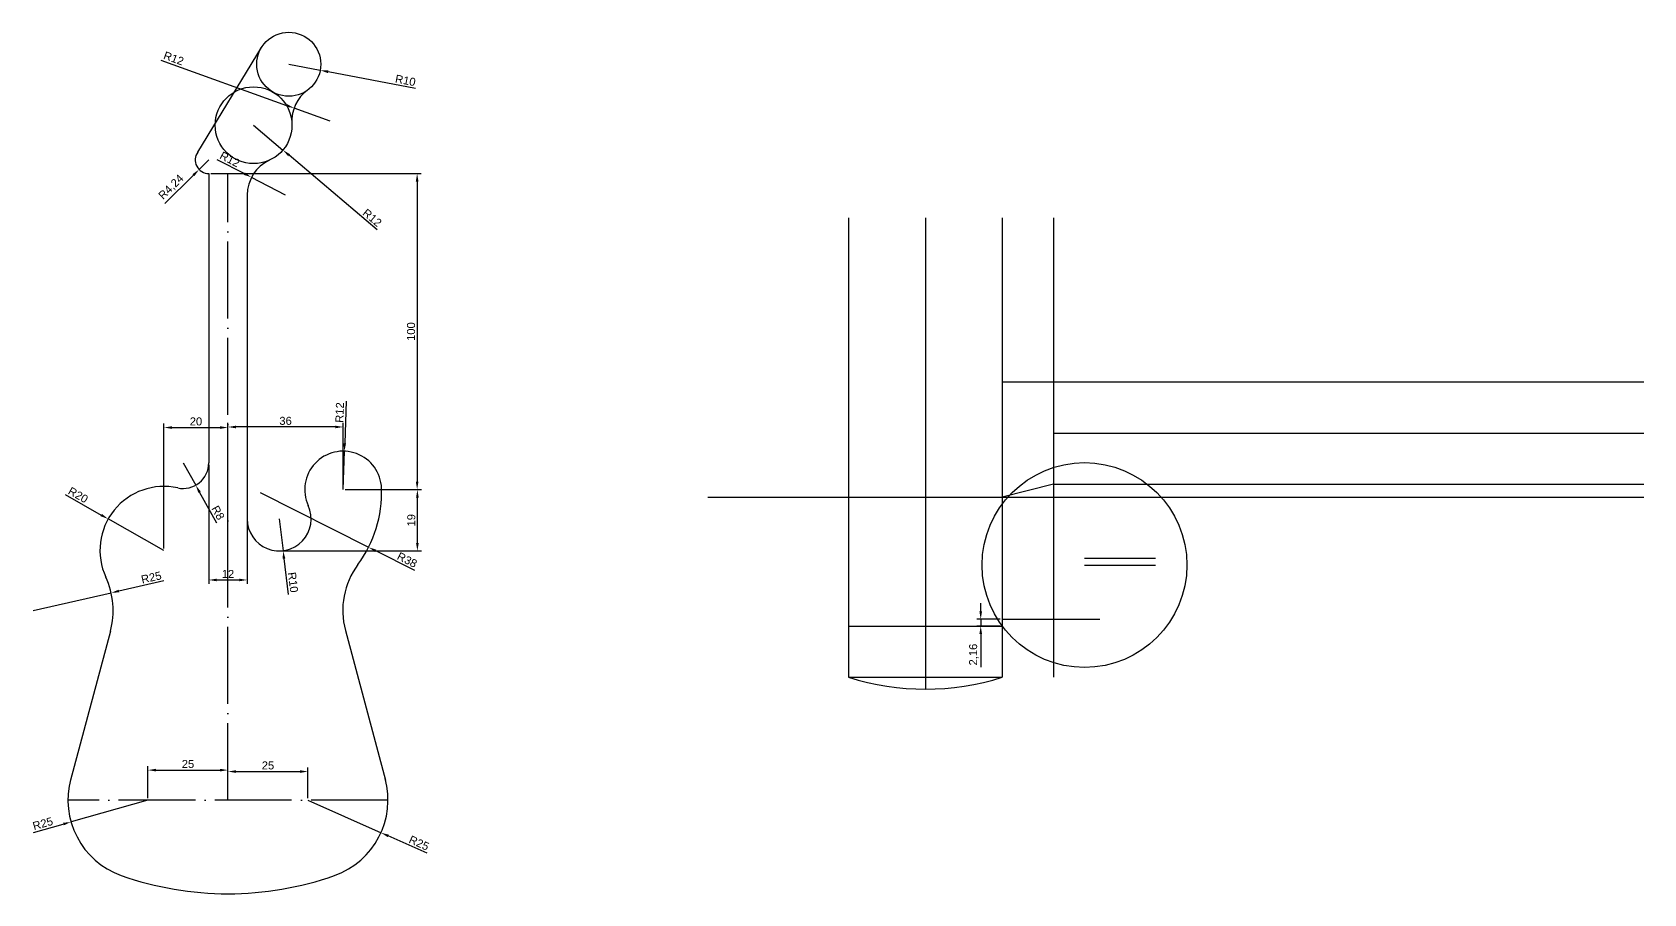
# Model space of a CAD drawing. Header units: millimetres. Extents: x 2474 to 3923, y 1364 to 1687.
# Drawn here: x 3420 to 3923, y 1418 to 1687 of the extents above; entities that cross this region are included whole.
import ezdxf

# ---------------------------------------------------------------- set-up
doc = ezdxf.new("R2010")
doc.units = ezdxf.units.MM
doc.linetypes.add('ACAD_ISO04W100', pattern=[30, 24, -3, 0, -3])
doc.styles.get("Standard").update_dxf_attribs({"font": 'arial.ttf'})
doc.dimstyles.new('ISO-25', dxfattribs={"dimtxt": 2.5, "dimasz": 2.5, "dimexe": 1.25, "dimexo": 0.625, "dimtad": 1, "dimtxsty": 'Standard', "dimcen": 2.5, "dimadec": 0, "dimazin": 0, "dimtfac": 1, "dimtmove": 0, "dimatfit": 3, "dimfxl": 1, "dimarcsym": 0})

# ---------------------------------------------------------------- blocks, each defined once
blk = doc.blocks.new('*D1')
at = {"color": 0, "lineweight": -2, "transparency": 16777216}
for p, q in [((3505.95, 1447.21), (3528.77, 1437.01)), ((3543.18, 1430.56), (3531.05, 1435.99))]:
    blk.add_line(p, q, dxfattribs=at)
at = {"color": 0, "transparency": 16777216}
blk.add_solid([(3531.23, 1436.37), (3530.88, 1435.61), (3528.77, 1437.01)], dxfattribs=at)
at = {"layer": 'Defpoints', "color": 0, "transparency": 16777216}
for p in [(3505.95, 1447.21), (3528.77, 1437.01)]:
    blk.add_point(p, dxfattribs=at)
at = {"color": 0, "transparency": 16777216, "insert": (3540.65, 1433.78), "char_height": 2.5, "attachment_point": 5, "rotation": 335.9067}
blk.add_mtext('R25', dxfattribs=at)
blk = doc.blocks.new('*D2')
at = {"color": 0, "lineweight": -2, "transparency": 16777216}
for p, q in [((3455.95, 1447.21), (3431.9, 1440.37)), ((3420.13, 1437.02), (3429.5, 1439.69))]:
    blk.add_line(p, q, dxfattribs=at)
at = {"color": 0, "transparency": 16777216}
blk.add_solid([(3429.39, 1440.09), (3429.61, 1439.29), (3431.9, 1440.37)], dxfattribs=at)
at = {"layer": 'Defpoints', "color": 0, "transparency": 16777216}
for p in [(3455.95, 1447.21), (3431.9, 1440.37)]:
    blk.add_point(p, dxfattribs=at)
at = {"color": 0, "transparency": 16777216, "insert": (3423.09, 1439.84), "char_height": 2.5, "attachment_point": 5, "rotation": 15.8778}
blk.add_mtext('R25', dxfattribs=at)
blk = doc.blocks.new('*D3')
at = {"color": 0, "lineweight": -2, "transparency": 16777216}
for p, q in [((3496.95, 1535.05), (3498.16, 1525.12)), ((3499.83, 1511.42), (3498.47, 1522.64))]:
    blk.add_line(p, q, dxfattribs=at)
at = {"color": 0, "transparency": 16777216}
blk.add_solid([(3498.88, 1522.69), (3498.05, 1522.59), (3498.16, 1525.12)], dxfattribs=at)
at = {"layer": 'Defpoints', "color": 0, "transparency": 16777216}
for p in [(3496.95, 1535.05), (3498.16, 1525.12)]:
    blk.add_point(p, dxfattribs=at)
at = {"color": 0, "transparency": 16777216, "insert": (3501.28, 1515.24), "char_height": 2.5, "attachment_point": 5, "rotation": 276.9598}
blk.add_mtext('R10', dxfattribs=at)
blk = doc.blocks.new('*D4')
at = {"color": 0, "lineweight": -2, "transparency": 16777216}
for p, q in [((3517.85, 1571.84), (3517.42, 1558.7)), ((3516.95, 1544.21), (3517.34, 1556.21))]:
    blk.add_line(p, q, dxfattribs=at)
at = {"color": 0, "transparency": 16777216}
blk.add_solid([(3517.01, 1558.72), (3517.84, 1558.69), (3517.34, 1556.21)], dxfattribs=at)
at = {"layer": 'Defpoints', "color": 0, "transparency": 16777216}
for p in [(3517.34, 1556.21), (3516.95, 1544.21)]:
    blk.add_point(p, dxfattribs=at)
at = {"color": 0, "transparency": 16777216, "insert": (3515.85, 1568.3), "char_height": 2.5, "attachment_point": 5, "rotation": 88.135}
blk.add_mtext('R12', dxfattribs=at)
blk = doc.blocks.new('*D5')
at = {"color": 0, "lineweight": -2, "transparency": 16777216}
for p, q in [((3490.97, 1543.35), (3524.88, 1526.2)), ((3539.29, 1518.9), (3527.11, 1525.07))]:
    blk.add_line(p, q, dxfattribs=at)
at = {"color": 0, "transparency": 16777216}
blk.add_solid([(3527.29, 1525.44), (3526.92, 1524.7), (3524.88, 1526.2)], dxfattribs=at)
at = {"layer": 'Defpoints', "color": 0, "transparency": 16777216}
for p in [(3490.97, 1543.35), (3524.88, 1526.2)]:
    blk.add_point(p, dxfattribs=at)
at = {"color": 0, "transparency": 16777216, "insert": (3536.93, 1522.23), "char_height": 2.5, "attachment_point": 5, "rotation": 333.1725}
blk.add_mtext('R38', dxfattribs=at)
blk = doc.blocks.new('*D8')
at = {"color": 0, "lineweight": -2, "transparency": 16777216}
for p, q in [((3430.04, 1542.63), (3441.35, 1536.26)), ((3460.95, 1525.21), (3443.53, 1535.03))]:
    blk.add_line(p, q, dxfattribs=at)
at = {"color": 0, "transparency": 16777216}
blk.add_solid([(3441.55, 1536.62), (3441.14, 1535.89), (3443.53, 1535.03)], dxfattribs=at)
at = {"layer": 'Defpoints', "color": 0, "transparency": 16777216}
for p in [(3443.53, 1535.03), (3460.95, 1525.21)]:
    blk.add_point(p, dxfattribs=at)
at = {"color": 0, "transparency": 16777216, "insert": (3434.12, 1542.51), "char_height": 2.5, "attachment_point": 5, "rotation": 330.6072}
blk.add_mtext('R20', dxfattribs=at)
blk = doc.blocks.new('*D9')
at = {"color": 0, "lineweight": -2, "transparency": 16777216}
for p, q in [((3466.95, 1552.56), (3470.86, 1545.58)), ((3477.47, 1533.75), (3472.08, 1543.4))]:
    blk.add_line(p, q, dxfattribs=at)
at = {"color": 0, "transparency": 16777216}
blk.add_solid([(3472.44, 1543.6), (3471.71, 1543.19), (3470.86, 1545.58)], dxfattribs=at)
at = {"layer": 'Defpoints', "color": 0, "transparency": 16777216}
for p in [(3466.95, 1552.56), (3470.86, 1545.58)]:
    blk.add_point(p, dxfattribs=at)
at = {"color": 0, "transparency": 16777216, "insert": (3477.84, 1536.98), "char_height": 2.5, "attachment_point": 5, "rotation": 299.2206}
blk.add_mtext('R8', dxfattribs=at)
blk = doc.blocks.new('*D10')
at = {"color": 0, "lineweight": -2, "transparency": 16777216}
for p, q in [((3420.06, 1506.43), (3444.44, 1511.96)), ((3460.94, 1515.7), (3446.88, 1512.51))]:
    blk.add_line(p, q, dxfattribs=at)
at = {"color": 0, "transparency": 16777216}
blk.add_solid([(3446.78, 1512.92), (3446.97, 1512.11), (3444.44, 1511.96)], dxfattribs=at)
at = {"layer": 'Defpoints', "color": 0, "transparency": 16777216}
for p in [(3444.44, 1511.96), (3420.06, 1506.43)]:
    blk.add_point(p, dxfattribs=at)
at = {"color": 0, "transparency": 16777216, "insert": (3456.99, 1516.75), "char_height": 2.5, "attachment_point": 5, "rotation": 12.7705}
blk.add_mtext('R25', dxfattribs=at)
blk = doc.blocks.new('*D11')
at = {"color": 0, "lineweight": -2, "transparency": 16777216}
for p, q in [((3488.95, 1658.07), (3498.11, 1650.32)), ((3527.55, 1625.4), (3500.02, 1648.7))]:
    blk.add_line(p, q, dxfattribs=at)
at = {"color": 0, "transparency": 16777216}
blk.add_solid([(3500.29, 1649.02), (3499.75, 1648.38), (3498.11, 1650.32)], dxfattribs=at)
at = {"layer": 'Defpoints', "color": 0, "transparency": 16777216}
for p in [(3488.95, 1658.07), (3498.11, 1650.32)]:
    blk.add_point(p, dxfattribs=at)
at = {"color": 0, "transparency": 16777216, "insert": (3526.02, 1629.16), "char_height": 2.5, "attachment_point": 5, "rotation": 319.7625}
blk.add_mtext('R12', dxfattribs=at)
blk = doc.blocks.new('*D12')
at = {"color": 0, "lineweight": -2, "transparency": 16777216}
for p, q in [((3499.95, 1677.12), (3509.77, 1675.24)), ((3539.59, 1669.51), (3512.23, 1674.76))]:
    blk.add_line(p, q, dxfattribs=at)
at = {"color": 0, "transparency": 16777216}
blk.add_solid([(3512.3, 1675.17), (3512.15, 1674.35), (3509.77, 1675.24)], dxfattribs=at)
at = {"layer": 'Defpoints', "color": 0, "transparency": 16777216}
for p in [(3499.95, 1677.12), (3509.77, 1675.24)]:
    blk.add_point(p, dxfattribs=at)
at = {"color": 0, "transparency": 16777216, "insert": (3536.4, 1672.06), "char_height": 2.5, "attachment_point": 5, "rotation": 349.1259}
blk.add_mtext('R10', dxfattribs=at)
blk = doc.blocks.new('*D13')
at = {"color": 0, "lineweight": -2, "transparency": 16777216}
for p, q in [((3459.96, 1678.43), (3499.27, 1664.26)), ((3512.92, 1659.35), (3501.63, 1663.42))]:
    blk.add_line(p, q, dxfattribs=at)
at = {"color": 0, "transparency": 16777216}
blk.add_solid([(3499.42, 1664.66), (3499.13, 1663.87), (3501.63, 1663.42)], dxfattribs=at)
at = {"layer": 'Defpoints', "color": 0, "transparency": 16777216}
for p in [(3501.63, 1663.42), (3512.92, 1659.35)]:
    blk.add_point(p, dxfattribs=at)
at = {"color": 0, "transparency": 16777216, "insert": (3463.99, 1678.97), "char_height": 2.5, "attachment_point": 5, "rotation": 340.1878}
blk.add_mtext('R12', dxfattribs=at)
blk = doc.blocks.new('*D14')
at = {"color": 0, "lineweight": -2, "transparency": 16777216}
for p, q in [((3477.47, 1647.4), (3486.08, 1642.93)), ((3498.95, 1636.25), (3488.3, 1641.78))]:
    blk.add_line(p, q, dxfattribs=at)
at = {"color": 0, "transparency": 16777216}
blk.add_solid([(3486.27, 1643.3), (3485.89, 1642.56), (3488.3, 1641.78)], dxfattribs=at)
at = {"layer": 'Defpoints', "color": 0, "transparency": 16777216}
for p in [(3488.3, 1641.78), (3498.95, 1636.25)]:
    blk.add_point(p, dxfattribs=at)
at = {"color": 0, "transparency": 16777216, "insert": (3481.53, 1647.41), "char_height": 2.5, "attachment_point": 5, "rotation": 332.574}
blk.add_mtext('R12', dxfattribs=at)
blk = doc.blocks.new('*D15')
at = {"color": 0, "lineweight": -2, "transparency": 16777216}
for p, q in [((3474.95, 1647.21), (3471.93, 1644.23)), ((3461.17, 1633.6), (3470.15, 1642.47))]:
    blk.add_line(p, q, dxfattribs=at)
at = {"color": 0, "transparency": 16777216}
blk.add_solid([(3469.86, 1642.77), (3470.45, 1642.18), (3471.93, 1644.23)], dxfattribs=at)
at = {"layer": 'Defpoints', "color": 0, "transparency": 16777216}
for p in [(3474.95, 1647.21), (3471.93, 1644.23)]:
    blk.add_point(p, dxfattribs=at)
at = {"color": 0, "transparency": 16777216, "insert": (3463.28, 1638.67), "char_height": 2.5, "attachment_point": 5, "rotation": 44.6505}
blk.add_mtext('R4,24', dxfattribs=at)
blk = doc.blocks.new('*D16')
at = {"color": 0, "lineweight": -2, "transparency": 16777216}
for p, q in [((3474.95, 1551.94), (3474.95, 1514.72)), ((3486.95, 1551.94), (3486.95, 1514.72)), ((3477.45, 1515.97), (3484.45, 1515.97))]:
    blk.add_line(p, q, dxfattribs=at)
at = {"color": 0, "transparency": 16777216}
for points in [[(3477.45, 1516.38), (3477.45, 1515.55), (3474.95, 1515.97)], [(3484.45, 1516.38), (3484.45, 1515.55), (3486.95, 1515.97)]]:
    blk.add_solid(points, dxfattribs=at)
at = {"layer": 'Defpoints', "color": 0, "transparency": 16777216}
for p in [(3474.95, 1552.56), (3486.95, 1552.56), (3486.95, 1515.97)]:
    blk.add_point(p, dxfattribs=at)
at = {"color": 0, "transparency": 16777216, "insert": (3480.95, 1517.85), "char_height": 2.5, "attachment_point": 5}
blk.add_mtext('12', dxfattribs=at)
blk = doc.blocks.new('*D17')
at = {"color": 0, "lineweight": -2, "transparency": 16777216}
for p, q in [((3455.95, 1447.84), (3455.95, 1457.81)), ((3458.45, 1456.56), (3478.45, 1456.56)), ((3480.95, 1447.84), (3480.95, 1457.81))]:
    blk.add_line(p, q, dxfattribs=at)
at = {"color": 0, "transparency": 16777216}
for points in [[(3458.45, 1456.97), (3458.45, 1456.14), (3455.95, 1456.56)], [(3478.45, 1456.97), (3478.45, 1456.14), (3480.95, 1456.56)]]:
    blk.add_solid(points, dxfattribs=at)
at = {"layer": 'Defpoints', "color": 0, "transparency": 16777216}
for p in [(3480.95, 1456.56), (3455.95, 1447.21), (3480.95, 1447.21)]:
    blk.add_point(p, dxfattribs=at)
at = {"color": 0, "transparency": 16777216, "insert": (3468.45, 1458.46), "char_height": 2.5, "attachment_point": 5}
blk.add_mtext('25', dxfattribs=at)
blk = doc.blocks.new('*D18')
at = {"color": 0, "lineweight": -2, "transparency": 16777216}
for p, q in [((3480.95, 1447.84), (3480.95, 1457.36)), ((3483.45, 1456.11), (3503.45, 1456.11)), ((3505.95, 1447.84), (3505.95, 1457.36))]:
    blk.add_line(p, q, dxfattribs=at)
at = {"color": 0, "transparency": 16777216}
for points in [[(3483.45, 1456.53), (3483.45, 1455.7), (3480.95, 1456.11)], [(3503.45, 1456.53), (3503.45, 1455.7), (3505.95, 1456.11)]]:
    blk.add_solid(points, dxfattribs=at)
at = {"layer": 'Defpoints', "color": 0, "transparency": 16777216}
for p in [(3505.95, 1456.11), (3480.95, 1447.21), (3505.95, 1447.21)]:
    blk.add_point(p, dxfattribs=at)
at = {"color": 0, "transparency": 16777216, "insert": (3493.45, 1458.01), "char_height": 2.5, "attachment_point": 5}
blk.add_mtext('25', dxfattribs=at)
blk = doc.blocks.new('*D19')
at = {"color": 0, "lineweight": -2, "transparency": 16777216}
for p, q in [((3480.95, 1544.84), (3480.95, 1565.03)), ((3514.45, 1563.78), (3483.45, 1563.78)), ((3516.95, 1544.84), (3516.95, 1565.03))]:
    blk.add_line(p, q, dxfattribs=at)
at = {"color": 0, "transparency": 16777216}
for points in [[(3483.45, 1564.19), (3483.45, 1563.36), (3480.95, 1563.78)], [(3514.45, 1564.19), (3514.45, 1563.36), (3516.95, 1563.78)]]:
    blk.add_solid(points, dxfattribs=at)
at = {"layer": 'Defpoints', "color": 0, "transparency": 16777216}
for p in [(3480.95, 1563.78), (3480.95, 1544.21), (3516.95, 1544.21)]:
    blk.add_point(p, dxfattribs=at)
at = {"color": 0, "transparency": 16777216, "insert": (3498.95, 1565.68), "char_height": 2.5, "attachment_point": 5}
blk.add_mtext('36', dxfattribs=at)
blk = doc.blocks.new('*D20')
at = {"color": 0, "lineweight": -2, "transparency": 16777216}
for p, q in [((3460.95, 1525.84), (3460.95, 1564.85)), ((3463.45, 1563.6), (3478.45, 1563.6)), ((3480.95, 1525.84), (3480.95, 1564.85))]:
    blk.add_line(p, q, dxfattribs=at)
at = {"color": 0, "transparency": 16777216}
for points in [[(3463.45, 1564.01), (3463.45, 1563.18), (3460.95, 1563.6)], [(3478.45, 1564.01), (3478.45, 1563.18), (3480.95, 1563.6)]]:
    blk.add_solid(points, dxfattribs=at)
at = {"layer": 'Defpoints', "color": 0, "transparency": 16777216}
for p in [(3480.95, 1563.6), (3460.95, 1525.21), (3480.95, 1525.21)]:
    blk.add_point(p, dxfattribs=at)
at = {"color": 0, "transparency": 16777216, "insert": (3470.95, 1565.5), "char_height": 2.5, "attachment_point": 5}
blk.add_mtext('20', dxfattribs=at)
blk = doc.blocks.new('*D21')
at = {"color": 0, "lineweight": -2, "transparency": 16777216}
for p, q in [((3517.58, 1544.21), (3541.39, 1544.21)), ((3540.14, 1527.55), (3540.14, 1541.71)), ((3497.58, 1525.05), (3541.39, 1525.05))]:
    blk.add_line(p, q, dxfattribs=at)
at = {"color": 0, "transparency": 16777216}
for points in [[(3539.72, 1541.71), (3540.56, 1541.71), (3540.14, 1544.21)], [(3539.72, 1527.55), (3540.56, 1527.55), (3540.14, 1525.05)]]:
    blk.add_solid(points, dxfattribs=at)
at = {"layer": 'Defpoints', "color": 0, "transparency": 16777216}
for p in [(3516.95, 1544.21), (3540.14, 1544.21), (3496.95, 1525.05)]:
    blk.add_point(p, dxfattribs=at)
at = {"color": 0, "transparency": 16777216, "insert": (3538.24, 1534.63), "char_height": 2.5, "attachment_point": 5, "rotation": 90}
blk.add_mtext('19', dxfattribs=at)
blk = doc.blocks.new('*D22')
at = {"color": 0, "lineweight": -2, "transparency": 16777216}
for p, q in [((3475.58, 1642.97), (3541.31, 1642.97)), ((3540.06, 1640.47), (3540.06, 1546.71)), ((3517.58, 1544.21), (3541.31, 1544.21))]:
    blk.add_line(p, q, dxfattribs=at)
at = {"color": 0, "transparency": 16777216}
for points in [[(3539.65, 1640.47), (3540.48, 1640.47), (3540.06, 1642.97)], [(3539.65, 1546.71), (3540.48, 1546.71), (3540.06, 1544.21)]]:
    blk.add_solid(points, dxfattribs=at)
at = {"layer": 'Defpoints', "color": 0, "transparency": 16777216}
for p in [(3474.95, 1642.97), (3516.95, 1544.21), (3540.06, 1544.21)]:
    blk.add_point(p, dxfattribs=at)
at = {"color": 0, "transparency": 16777216, "insert": (3538.16, 1593.59), "char_height": 2.5, "attachment_point": 5, "rotation": 90}
blk.add_mtext('100', dxfattribs=at)
blk = doc.blocks.new('*D23')
at = {"color": 0, "lineweight": -2, "transparency": 16777216}
for p, q in [((3716.17, 1506.21), (3716.17, 1508.71)), ((3722.28, 1503.71), (3714.92, 1503.71)), ((3722.28, 1501.55), (3714.92, 1501.55)), ((3716.17, 1503.71), (3716.17, 1501.55)), ((3716.17, 1499.05), (3716.17, 1488.77))]:
    blk.add_line(p, q, dxfattribs=at)
at = {"color": 0, "transparency": 16777216}
for points in [[(3715.75, 1506.21), (3716.59, 1506.21), (3716.17, 1503.71)], [(3715.75, 1499.05), (3716.59, 1499.05), (3716.17, 1501.55)]]:
    blk.add_solid(points, dxfattribs=at)
at = {"layer": 'Defpoints', "color": 0, "transparency": 16777216}
for p in [(3716.17, 1501.55), (3722.91, 1503.71), (3722.91, 1501.55)]:
    blk.add_point(p, dxfattribs=at)
at = {"color": 0, "transparency": 16777216, "insert": (3714.04, 1492.66), "char_height": 2.5, "attachment_point": 5, "rotation": 90}
blk.add_mtext('2,16', dxfattribs=at)

msp = doc.modelspace()

# ---------------------------------------------------------------- linework, layer by layer
for p, q in [((3471.494, 1649.672), (3491.414, 1682.329)), ((3474.951, 1642.97), (3474.951, 1552.562)), ((3486.951, 1636.252), (3486.951, 1535.047)), ((3674.907, 1629.129), (3674.907, 1485.554)), ((3698.907, 1629.129), (3698.907, 1481.869)), ((3722.907, 1629.129), (3722.907, 1485.554)), ((3738.907, 1629.129), (3738.907, 1485.554)), ((3722.907, 1577.869), (3923.367, 1577.869)), ((3738.907, 1561.869), (3923.367, 1561.869)), ((3630.874, 1541.869), (3923.367, 1541.869)), ((3738.907, 1545.869), (3722.907, 1541.869)), ((3738.907, 1545.869), (3923.367, 1545.869)), ((3748.599, 1522.792), (3770.83, 1522.792)), ((3748.599, 1520.632), (3770.83, 1520.632)), ((3674.907, 1501.554), (3722.907, 1501.554)), ((3722.907, 1503.715), (3753.355, 1503.715)), ((3444.204, 1499.963), (3431.746, 1453.467)), ((3517.638, 1500.184), (3530.156, 1453.467)), ((3674.907, 1485.554), (3722.907, 1485.554))]:
    msp.add_line(p, q)
at = {"linetype": 'ACAD_ISO04W100'}
for p, q in [((3480.951, 1447.213), (3480.951, 1642.783)), ((3530.951, 1447.213), (3430.951, 1447.213))]:
    msp.add_line(p, q, dxfattribs=at)
for centre, radius in [((3499.951, 1677.122), 10), ((3488.951, 1658.069), 12), ((3748.599, 1520.632), 32)]:
    msp.add_circle(centre, radius)
for centre, radius, start, end in [((3512.917, 1659.348), 12, 126.11146, 183.05573), ((3474.951, 1647.213), 4.243, 144.56397, 270), ((3498.951, 1636.252), 12, 114.62432, 180), ((3516.951, 1544.213), 12, 1.90799, 204.61998), ((3466.951, 1552.562), 8, 257.62637, 0), ((3460.951, 1525.213), 20, 77.62637, 204.66457), ((3490.965, 1543.347), 38, 323.56197, 1.90799), ((3496.951, 1535.047), 10, 180, 24.61998), ((3420.056, 1506.434), 25, 345, 24.66457), ((3540.963, 1506.434), 24.148, 143.56197, 195), ((3698.907, 1561.869), 80, 252.5424, 287.4576), ((3455.951, 1447.213), 25, 164.48897, 250.52878), ((3505.951, 1447.213), 25, 289.47122, 15.51103), ((3480.951, 1517.923), 100, 250.52878, 289.47122)]:
    msp.add_arc(centre, radius, start, end)

# ---------------------------------------------------------------- dimensions: what is measured, and where the dimension line sits
for center, mpoint, picture, middle in [((3512.917, 1659.348), (3501.627, 1663.416), '*D13', (3463.348, 1677.206)), ((3499.951, 1677.122), (3509.771, 1675.235), '*D12', (3536.044, 1670.188)), ((3488.951, 1658.069), (3498.111, 1650.318), '*D11', (3524.806, 1627.729)), ((3516.951, 1544.213), (3517.341, 1556.206), '*D4', (3517.733, 1568.24)), ((3466.951, 1552.562), (3470.856, 1545.58), '*D9', (3476.183, 1536.056)), ((3460.951, 1525.213), (3443.525, 1535.029), '*D8', (3433.182, 1540.855)), ((3490.965, 1543.347), (3524.875, 1526.197), '*D5', (3536.069, 1520.536)), ((3496.951, 1535.047), (3498.162, 1525.121), '*D3', (3499.397, 1515.005)), ((3420.056, 1506.434), (3444.438, 1511.96), '*D10', (3457.411, 1514.901)), ((3505.951, 1447.213), (3528.773, 1437.007), '*D1', (3539.874, 1432.043))]:
    dim = msp.add_radius_dim(center=center, mpoint=mpoint, dimstyle='ISO-25')
    dim.commit()
    dim.dimension.update_dxf_attribs({"geometry": picture, "text_midpoint": middle, "dimtype": 164})
for center, mpoint, picture, middle in [((3474.951, 1647.213), (3471.932, 1644.231), '*D15', (3463.278, 1638.672)), ((3498.951, 1636.252), (3488.299, 1641.779), '*D14', (3481.533, 1647.408)), ((3455.951, 1447.213), (3431.904, 1440.373), '*D2', (3423.092, 1439.843))]:
    dim = msp.add_radius_dim(center=center, mpoint=mpoint, dimstyle='ISO-25')
    dim.commit()
    dim.dimension.update_dxf_attribs({"geometry": picture, "text_midpoint": middle})
for base, p1, text, picture, middle in [((3540.063, 1544.213), (3474.951, 1642.97), '100', '*D22', (3538.161, 1593.591)), ((3540.142, 1544.213), (3496.951, 1525.047), '19', '*D21', (3538.24, 1534.63))]:
    dim = msp.add_linear_dim(base=base, p1=p1, p2=(3516.951, 1544.213), angle=90, text=text, dimstyle='ISO-25')
    dim.commit()
    dim.dimension.update_dxf_attribs({"geometry": picture, "text_midpoint": middle})
for base, p1, p2, picture, middle in [((3480.951, 1563.598), (3460.951, 1525.213), (3480.951, 1525.213), '*D20', (3470.951, 1565.5)), ((3480.951, 1563.778), (3516.951, 1544.213), (3480.951, 1544.213), '*D19', (3498.951, 1565.68)), ((3486.951, 1515.968), (3474.951, 1552.562), (3486.951, 1552.562), '*D16', (3480.951, 1517.848)), ((3480.951, 1456.556), (3455.951, 1447.213), (3480.951, 1447.213), '*D17', (3468.451, 1458.458)), ((3505.951, 1456.113), (3480.951, 1447.213), (3505.951, 1447.213), '*D18', (3493.451, 1458.014))]:
    dim = msp.add_linear_dim(base=base, p1=p1, p2=p2, dimstyle='ISO-25')
    dim.commit()
    dim.dimension.update_dxf_attribs({"geometry": picture, "text_midpoint": middle})
dim = msp.add_linear_dim(base=(3716.171, 1501.554), p1=(3722.907, 1503.715), p2=(3722.907, 1501.554), angle=90, dimstyle='ISO-25')
dim.commit()
dim.dimension.update_dxf_attribs({"geometry": '*D23', "text_midpoint": (3714.044, 1492.662)})

doc.saveas('drawing.dxf')
